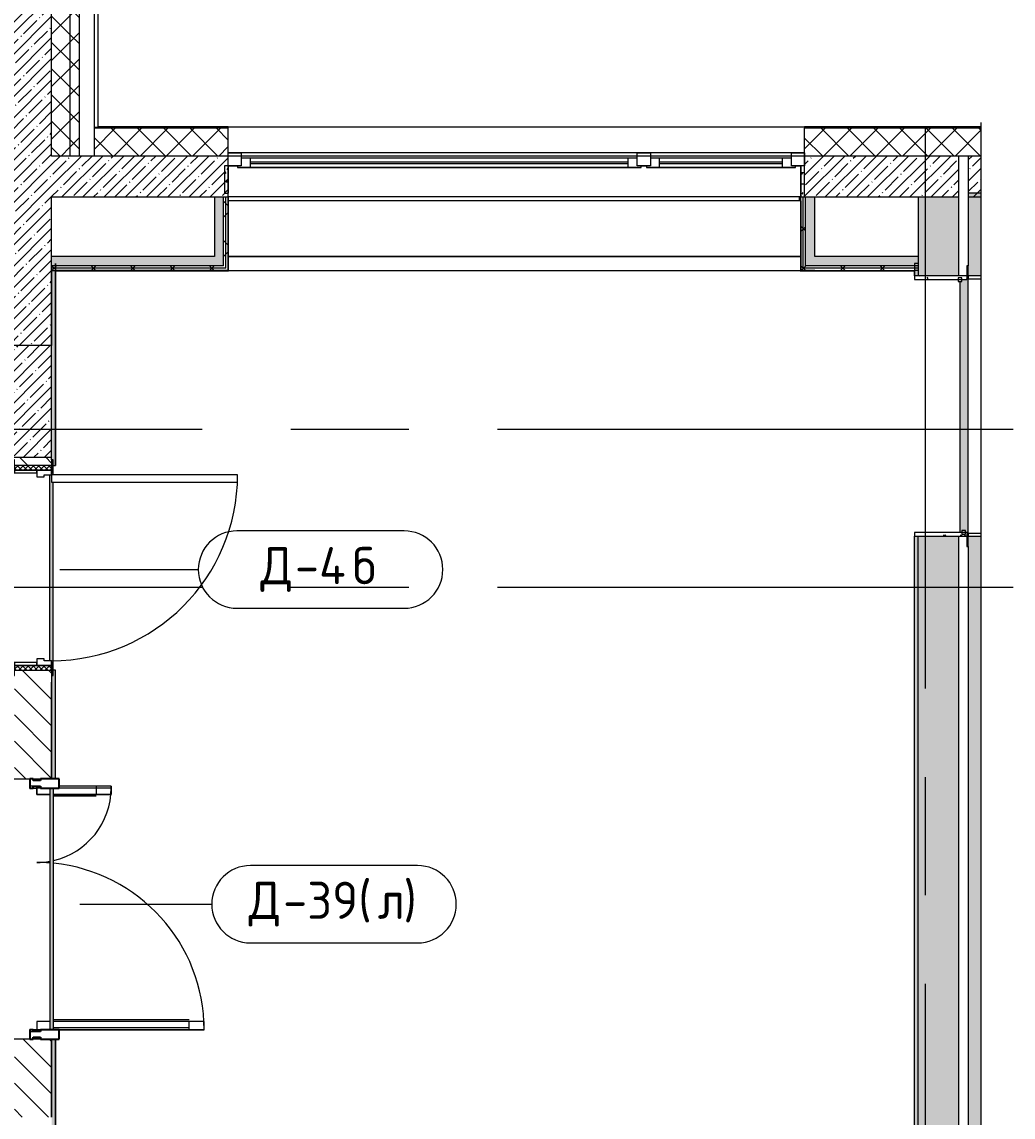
# Model space of a CAD drawing. Header units: millimetres. Extents: x -3456 to 185767, y -8553 to 29000.
# Drawn here: x 33450 to 38781, y 18450 to 24342 of the extents above; entities that cross this region are included whole.
import ezdxf

# ---------------------------------------------------------------- set-up
doc = ezdxf.new("R2010")
doc.units = ezdxf.units.MM
doc.linetypes.add('Осевая', pattern=[3175, 635, -476.25, 1587.5, -476.25])
for name, color, linetype, lineweight in [('A-DETL-GENF', 7, 'Continuous', 9), ('A-DOOR', 7, 'Continuous', 9), ('A-DOOR-FRAM-2', 7, 'Continuous', 9), ('A-DOOR-IDEN', 7, 'Continuous', 9), ('A-GLAZ', 7, 'Continuous', 9), ('A-GLAZ-1', 7, 'Continuous', 13), ('A-GLAZ-CWMG', 7, 'Continuous', 9), ('A-GLAZ-CWMG-1', 7, 'Continuous', 25), ('A-WALL', 7, 'Continuous', 9), ('I-WALL', 7, 'Continuous', 9), ('S-COLS', 7, 'Continuous', 9), ('Ограждение', 7, 'Continuous', 9), ('Оси', 7, 'Continuous', 9), ('Оси-2', 7, 'Осевая', 9), ('Поручни', 7, 'Continuous', 9)]:
    doc.layers.add(name, color=color, linetype=linetype, lineweight=lineweight)
for name, color, linetype, lineweight, true_color in [('A-DOOR-1', 1, 'Continuous', 9, 0xff0000), ('A-DOOR-2', 1, 'Continuous', 13, 0xff0000), ('A-DOOR-FRAM-1', 1, 'Continuous', 13, 0xff0000), ('A-WALL-1', 7, 'Continuous', 9, 0x3c3c3c), ('A-WALL-FNSH-1', 7, 'Continuous', 9, 0x3c3c3c)]:
    doc.layers.add(name, color=color, linetype=linetype, lineweight=lineweight, true_color=true_color)
doc.styles.add('GOST Common', font='GOST_Common.ttf', dxfattribs={"height": 200})
pattern_1 = [(45, (0, 0), (-57.02463, 57.02463), []), (45, (57.025, 0), (-57.02463, 57.02463), [100.806, -20.161, 3.353, -16.808])]
pattern_2 = [(45, (0, 0), (-70.71068, 70.71068), []), (135, (0, 0), (-70.71068, -70.71068), [])]
pattern_3 = [(135, (0, 0), (-70.71068, -70.71068), [])]
pattern_4 = [(0, (0, 0), (121.92, 30.48), [10.058, -81.382, 10.058, -81.382, -487.68]), (0, (0, 0), (121.92, 30.48), [-182.88, 10.058, -172.822, 10.058, -81.382, -213.36]), (0, (0, 0), (121.92, 30.48), [-457.2, 10.058, -50.902, 10.058, -142.342]), (120, (45.72, 15.24), (-87.356454, 90.345817), [10.058, -81.382, 10.058, -81.382, -487.68]), (120, (45.72, 15.24), (-87.356454, 90.345817), [-182.88, 10.058, -172.822, 10.058, -81.382, -213.36]), (120, (45.72, 15.24), (-87.356454, 90.345817), [-457.2, 10.058, -50.902, 10.058, -142.342]), (240, (60.96, 76.2), (-34.563546, -120.825817), [10.058, -81.382, 10.058, -81.382, -487.68]), (240, (60.96, 76.2), (-34.563546, -120.825817), [-182.88, 10.058, -172.822, 10.058, -81.382, -213.36]), (240, (60.96, 76.2), (-34.563546, -120.825817), [-457.2, 10.058, -50.902, 10.058, -142.342])]
pattern_5 = [(45, (0, 0), (-106.066, 106.066), []), (135, (0, 0), (-106.066, -106.066), [])]

# ---------------------------------------------------------------- blocks, each defined once
blk = doc.blocks.new('120_Окно_СКБ_2Ст - 120_Окно_СКБ_2Ст 3100х2500 _мал_створка слева_ 2-V37-План заполнения и маркировки дверных проемов 2 этажа в осях 1-12')
at = {"layer": 'A-GLAZ'}
for p, q in [((1550, -57), (-1550, -57)), ((-1430, -107), (600, -107)), ((600, -117), (-1430, -117)), ((770, -107), (1430, -107)), ((1430, -117), (770, -117)), ((-1549.8, -127), (-1500, -127)), ((670, -127), (700, -127)), ((1500, -127), (1530, -127))]:
    blk.add_line(p, q, dxfattribs=at)
at = {"layer": 'A-GLAZ-1'}
for p, q in [((-1550, -127), (-1550, -57)), ((-1550, -57), (-1480, -57)), ((-1480, -57), (-1480, -127)), ((650, -127), (650, -57)), ((650, -57), (720, -57)), ((720, -57), (720, -127)), ((1480, -127), (1480, -57)), ((1480, -57), (1550, -57)), ((1550, -57), (1550, -127)), ((650, -87), (-1480, -87)), ((-1480, -87), (-1480, -127)), ((-1430, -137), (-1430, -87)), ((600, -137), (600, -87)), ((650, -127), (650, -87)), ((1480, -87), (720, -87)), ((720, -87), (720, -127)), ((770, -137), (770, -87)), ((1430, -137), (1430, -87)), ((1480, -127), (1480, -87)), ((-1480, -127), (-1550, -127)), ((-1480, -127), (-1500, -127)), ((-1500, -127), (-1500, -137)), ((-1500, -137), (670, -137)), ((670, -137), (-1500, -137)), ((720, -127), (650, -127)), ((670, -127), (650, -127)), ((670, -137), (670, -127)), ((720, -127), (700, -127)), ((700, -127), (700, -137)), ((700, -137), (1500, -137)), ((1500, -137), (700, -137)), ((1550, -127), (1480, -127)), ((1500, -127), (1480, -127)), ((1500, -137), (1500, -127))]:
    blk.add_line(p, q, dxfattribs=at)
blk = doc.blocks.new('BSC_Колонна _Прямоугольная - 600х600-V40-План заполнения и маркировки дверных проемов 2 этажа в осях 1-12')
at = {"layer": 'S-COLS'}
h = blk.add_hatch(dxfattribs=at)
h.set_pattern_fill('FP_50', color=256, style=0, pattern_type=2)
h.set_pattern_definition([(45, (-33310, -22300), (-57.02463, 57.02463), []), (45, (-33252.975, -22300), (-57.02463, 57.02463), [100.806, -20.161, 3.353, -16.808])])
h.paths.add_polyline_path([(-300, -300), (300, -300), (300, 300), (-300, 300)])
for p, q in [((300, 300), (-300, 300)), ((-300, 300), (-300, -300)), ((300, -300), (300, 300)), ((-300, -300), (300, -300))]:
    blk.add_line(p, q, dxfattribs=at)
blk = doc.blocks.new('110_Дверь_СКБ_2Ст - Д-1 Лестничная клетка EIS60-V58-План заполнения и маркировки дверных проемов 2 этажа в осях 1-12')
at = {"layer": 'A-DOOR-FRAM-1'}
for p, q in [((-687.5, -42.3), (-687.5, -110)), ((-672.5, -110), (-672.5, -42.3)), ((697.5, -42.3), (697.5, -110)), ((712.5, -110), (712.5, -42.3)), ((-672.5, -110), (-742.5, -110)), ((-742.5, -110), (-742.5, -118)), ((-687.5, -110), (-672.5, -110)), ((-672.5, -118), (-672.5, -110)), ((697.5, -110), (712.5, -110)), ((767.5, -110), (697.5, -110)), ((697.5, -110), (697.5, -118)), ((767.5, -118), (767.5, -110)), ((-742.5, -118), (-672.5, -118)), ((697.5, -118), (767.5, -118))]:
    blk.add_line(p, q, dxfattribs=at)
blk = doc.blocks.new('110_Дверь_СКБ_1Ст_Внутренняя1 - Д-4б _огнестойкая EI 30_-32701367-План заполнения и маркировки дверных проемов 2 этажа в осях 1-12')
at = {"layer": 'A-DOOR'}
h = blk.add_hatch(dxfattribs=at)
h.set_pattern_fill('FP_15', color=256, style=0, pattern_type=2)
h.set_pattern_definition([(135, (1751.41, 164.685), (-14.14214, -14.14214), []), (225, (1751.41, 164.685), (14.14214, -14.14214), [])])
h.paths.add_polyline_path([(562.5, 100), (537.5, 100), (537.5, -100), (562.5, -100)])
at = {"layer": 'A-DOOR-FRAM-2'}
h = blk.add_hatch(dxfattribs=at)
h.set_pattern_fill('FP_16', color=256, style=0, pattern_type=2)
h.set_pattern_definition([(45, (-371.384, 164.685), (-14.1421, 14.1421), []), (135, (-371.384, 164.685), (-14.1421, -14.1421), [])])
h.paths.add_polyline_path([(-512.5, 100), (-537.5, 100), (-537.5, -100), (-512.5, -100)])
at = {"layer": 'A-DOOR-1'}
blk.add_arc((-487.5, 100), 1000, 360, 90, dxfattribs=at)
at = {"layer": 'A-DOOR-2'}
for p, q in [((-487.5, 1100), (-487.5, 100)), ((-447.5, 1100), (-487.5, 1100)), ((-447.5, 100), (-447.5, 1100)), ((-487.5, 100), (-447.5, 100))]:
    blk.add_line(p, q, dxfattribs=at)
at = {"layer": 'A-DOOR-FRAM-1'}
for p, q in [((-497.5, 108), (-567.5, 108)), ((-567.5, 108), (-567.5, 100)), ((-567.5, 100), (-497.5, 100)), ((-512.5, 100), (-537.5, 100)), ((-537.5, 100), (-537.5, -100)), ((-487.5, 100), (-512.5, 100)), ((-512.5, 100), (-512.5, 20)), ((-512.5, -100), (-512.5, 100)), ((-497.5, 100), (-512.5, 100)), ((-512.5, 100), (-512.5, 99)), ((-512.5, 99), (-497.5, 99)), ((-497.5, 100), (-497.5, 108)), ((-497.5, 99), (-497.5, 100)), ((-487.5, 60), (-487.5, 100)), ((-477.5, 60), (-487.5, 60)), ((-477.5, 20), (-477.5, 60)), ((512.5, 60), (502.5, 60)), ((502.5, 60), (502.5, 20)), ((512.5, 100), (512.5, 60)), ((537.5, 100), (512.5, 100)), ((592.5, 108), (522.5, 108)), ((522.5, 108), (522.5, 100)), ((537.5, 100), (522.5, 100)), ((522.5, 100), (522.5, 99)), ((522.5, 100), (592.5, 100)), ((522.5, 99), (537.5, 99)), ((537.5, 20), (537.5, 100)), ((562.5, 100), (537.5, 100)), ((537.5, 100), (537.5, -100)), ((537.5, 99), (537.5, 100)), ((562.5, -100), (562.5, 100)), ((592.5, 100), (592.5, 108)), ((-512.5, 20), (-477.5, 20)), ((-497.5, 20), (-512.5, 20)), ((-512.5, 20), (-512.5, -100)), ((-497.5, -100), (-497.5, 20)), ((502.5, 20), (537.5, 20)), ((537.5, 20), (522.5, 20)), ((522.5, 20), (522.5, -100)), ((537.5, -100), (537.5, 20)), ((-497.5, -100), (-567.5, -100)), ((-567.5, -100), (-567.5, -108)), ((-567.5, -108), (-497.5, -108)), ((-537.5, -100), (-512.5, -100)), ((-512.5, -100), (-497.5, -100)), ((-497.5, -108), (-497.5, -100)), ((522.5, -100), (537.5, -100)), ((592.5, -100), (522.5, -100)), ((522.5, -100), (522.5, -108)), ((522.5, -108), (592.5, -108)), ((537.5, -100), (562.5, -100)), ((592.5, -108), (592.5, -100))]:
    blk.add_line(p, q, dxfattribs=at)
blk = doc.blocks.new('Прямоугольный импост - Импост структурный с накладкой - 160мм Темный-32479175-План заполнения и маркировки дверных проемов 2 этажа в осях 1-12')
at = {"layer": 'A-GLAZ-CWMG-1'}
for p, q in [((-50, 40), (-50, 140)), ((-50, 140), (0, 140)), ((0, 140), (0, 40)), ((-40, 40), (-50, 40)), ((-50, -17), (-50, 0)), ((-50, 0), (-40, 0)), ((-40, 0), (-40, 40)), ((-10, 40), (-10, 0)), ((0, 40), (-10, 40)), ((-10, 0), (0, 0)), ((0, 0), (0, -17)), ((0, -17), (-50, -17))]:
    blk.add_line(p, q, dxfattribs=at)
blk = doc.blocks.new('Дверь_Витражная_остекление_ - Д-39_л_ Актовый-V75-План заполнения и маркировки дверных проемов 2 этажа в осях 1-12')
at = {"layer": 'A-DETL-GENF'}
for p, q in [((650, 920), (605, 920)), ((605, 920), (605, 110)), ((650, 920), (605, 920)), ((605, 920), (605, 110)), ((650, 920), (650, 140)), ((650, 140), (650, 920)), ((596, 840), (596, 110)), ((650, 840), (605, 840)), ((640, 840), (640, 110)), ((-660, 420), (-615, 420)), ((-660, 420), (-660, 140)), ((-615, 420), (-660, 420)), ((-660, 420), (-660, 140)), ((-615, 420), (-615, 110)), ((-615, 110), (-615, 420)), ((-660, 340), (-615, 340)), ((-650, 340), (-650, 140)), ((-606, 340), (-606, 110)), ((-615, 90), (-615, 20)), ((-615, 20), (-615, 90)), ((605, 90), (605, 20)), ((605, 90), (605, 20)), ((-615, 20), (-650, 20)), ((-650, 20), (-615, 20)), ((605, 20), (650, 20)), ((605, 20), (650, 20)), ((650, 40), (650, 20)), ((650, 20), (650, 40))]:
    blk.add_line(p, q, dxfattribs=at)
at = {"layer": 'A-DOOR-1'}
for p, q in [((650, 920), (650, 140)), ((-650, 420), (-650, 140)), ((-650, 40), (-650, 20)), ((650, 40), (650, 20))]:
    blk.add_line(p, q, dxfattribs=at)
for centre, radius, start, end in [((650, 20), 900, 90, 174.25213), ((-650, 20), 400, 13.0408, 90), ((-650, 20), 400, 360, 10.0887), ((650, 20), 900, 175.52971, 180)]:
    blk.add_arc(centre, radius, start, end, dxfattribs=at)
at = {"layer": 'A-DOOR-2'}
for p, q in [((-650, 20), (-660, 20)), ((-660, 20), (-660, -20)), ((-650, -20), (-650, 20)), ((660, 20), (650, 20)), ((650, 20), (650, -20)), ((660, -20), (660, 20)), ((-660, -20), (-650, -20)), ((650, -20), (660, -20))]:
    blk.add_line(p, q, dxfattribs=at)
blk = doc.blocks.new('Прямоугольный импост - Импост структурный с накладкой - 160мм Темный-32479277-План заполнения и маркировки дверных проемов 2 этажа в осях 1-12')
at = {"layer": 'A-GLAZ-CWMG-1'}
for p, q in [((0, 140), (-50, 140)), ((-50, 140), (-50, 40)), ((0, 40), (0, 140)), ((-50, 40), (-40, 40)), ((-40, 0), (-50, 0)), ((-50, 0), (-50, -17)), ((-40, 40), (-40, 0)), ((-10, 0), (-10, 40)), ((-10, 40), (0, 40)), ((0, 0), (-10, 0)), ((0, -17), (0, 0)), ((-50, -17), (0, -17))]:
    blk.add_line(p, q, dxfattribs=at)
blk = doc.blocks.new('Ограждение - Ограждение-32873706-План заполнения и маркировки дверных проемов 2 этажа в осях 1-12')
at = {"layer": 'Ограждение'}
blk.add_hatch(color=256, dxfattribs=at).paths.add_polyline_path([(33600, 18920), (33620, 18920), (33620, 20220), (33600, 20220), (33600, 19021.8)])
at = {"layer": 'Поручни'}
for p, q in [((33600, 20220), (33600, 18920)), ((33620, 18920), (33620, 20220))]:
    blk.add_line(p, q, dxfattribs=at)
blk = doc.blocks.new('Ограждение - Ограждение-32873752-План заполнения и маркировки дверных проемов 2 этажа в осях 1-12')
at = {"layer": 'Ограждение'}
h = blk.add_hatch(color=256, dxfattribs=at)
h.paths.add_polyline_path([(33610, 21905), (33619, 21905), (33618, 21915), (33610, 21915)])
h.paths.add_polyline_path([(33619, 20895), (33619, 21865), (33610, 21865), (33610, 21905), (33599, 21905), (33599, 20905), (33610, 20905), (33610, 20895), (33618, 20895)])
at = {"layer": 'Поручни'}
for p, q in [((33619, 21905), (33619, 21955)), ((33599, 21905), (33599, 20905)), ((33619, 20895), (33619, 21865))]:
    blk.add_line(p, q, dxfattribs=at)
blk = doc.blocks.new('Ограждение - Ограждение-32973673-План заполнения и маркировки дверных проемов 2 этажа в осях 1-12')
at = {"layer": 'Ограждение'}
blk.add_hatch(color=256, dxfattribs=at).paths.add_polyline_path([(38539.3, 21595), (38540, 21595), (38540, 22960), (38532, 22960), (38532, 22955), (38505, 22955), (38505, 22945), (38495, 22945), (38495, 21595), (38505, 21595), (38505, 21605), (38525, 21605), (38525, 21595)])
at = {"layer": 'Поручни'}
for p, q in [((38495, 22945), (38495, 21595)), ((38540, 21595), (38540, 22960))]:
    blk.add_line(p, q, dxfattribs=at)
blk = doc.blocks.new('Ограждение - Ограждение-32988496-План заполнения и маркировки дверных проемов 2 этажа в осях 1-12')
at = {"layer": 'Ограждение'}
blk.add_hatch(color=256, dxfattribs=at).paths.add_polyline_path([(38539.3, 21595), (38540, 21595), (38540, 22960), (38532, 22960), (38532, 22955), (38505, 22955), (38505, 22945), (38495, 22945), (38495, 21595), (38505, 21595), (38505, 21605), (38525, 21605), (38525, 21595)])
at = {"layer": 'Поручни'}
for p, q in [((38495, 22945), (38495, 21595)), ((38540, 21595), (38540, 22960))]:
    blk.add_line(p, q, dxfattribs=at)
blk = doc.blocks.new('Зашивка приборов отопления22 - Зашивка приборов отопления-33321747-План заполнения и маркировки дверных проемов 2 этажа в осях 1-12')
at = {"layer": 'A-WALL'}
for p, q in [((37267.8, 26888.4), (34187.8, 26888.4)), ((34187.8, 26567.4), (37267.8, 26567.4)), ((37267.8, 26567.4), (34187.8, 26567.4)), ((34187.8, 26492.4), (37267.8, 26492.4))]:
    blk.add_line(p, q, dxfattribs=at)
blk = doc.blocks.new('DET_L_Линия разрыва - М100-30654710-План заполнения и маркировки дверных проемов 2 этажа в осях 1-12')
at = {"layer": 'A-DETL-GENF'}
blk.add_line((24079.7, 0), (12339.9, 0), dxfattribs=at)
blk = doc.blocks.new('М_двери - Типоразмер_рамка-25223575-План заполнения и маркировки дверных проемов 2 этажа в осях 1-12')
at = {"layer": 'A-DOOR-IDEN'}
for p, q in [((4.496, 2.08), (-4.496, 2.08)), ((-4.496, -2.08), (4.496, -2.08))]:
    blk.add_line(p, q, dxfattribs=at)
for centre, start, end in [((-4.496, 0), 90, 270), ((4.496, 0), 270, 90)]:
    blk.add_arc(centre, 2.08, start, end, dxfattribs=at)

msp = doc.modelspace()

# ---------------------------------------------------------------- hatches: boundary and pattern name
at = {"layer": 'A-WALL'}
h = msp.add_hatch(dxfattribs=at)
h.set_pattern_fill('FP_14', color=256, style=0, pattern_type=2)
h.set_pattern_definition(pattern_2)
h.paths.add_polyline_path([(33760, 23620), (33760, 25600), (33710, 25600), (33710, 23620)])
h.paths.add_polyline_path([(33760, 26500), (33760, 27250), (33710, 27250), (33710, 26500)])
h = msp.add_hatch(dxfattribs=at)
h.set_pattern_fill('FP_14', color=256, style=0, pattern_type=2)
h.set_pattern_definition(pattern_2)
h.paths.add_polyline_path([(33710, 23620), (33710, 25600), (33610, 25600), (33610, 23620), (33643.7, 23620)])
h.paths.add_polyline_path([(33710, 26500), (33710, 27200), (33610, 27200), (33610, 26500), (33643.7, 26500)])
h = msp.add_hatch(dxfattribs=at)
h.set_pattern_fill('FP_14', color=256, style=0, pattern_type=2)
h.set_pattern_definition(pattern_2)
h.paths.add_polyline_path([(38540, 23620), (38607.7, 23620), (38607.7, 23770), (37660, 23770), (37660, 23620)])
h.paths.add_polyline_path([(33860, 23620), (34560, 23620), (34560, 23770), (33840, 23770), (33840, 23620)])
at = {"layer": 'I-WALL'}
h = msp.add_hatch(dxfattribs=at)
h.set_pattern_fill('FP_17', color=256, style=0, pattern_type=2)
h.set_pattern_definition(pattern_1)
h.paths.add_polyline_path([(33390, 22600), (33610, 22600), (33610, 25600), (33390, 25600), (33390, 22620)])
h = msp.add_hatch(dxfattribs=at)
h.set_pattern_fill('FP_17', color=256, style=0, pattern_type=2)
h.set_pattern_definition(pattern_1)
h.paths.add_polyline_path([(37660, 23400), (38490, 23400), (38490, 23620), (37660, 23620)])
h.paths.add_polyline_path([(33643.7, 23400), (34560, 23400), (34560, 23620), (33610, 23620), (33610, 23400)])
h = msp.add_hatch(dxfattribs=at)
h.set_pattern_fill('FP_89', color=256, style=0, pattern_type=2)
h.set_pattern_definition(pattern_4)
h.paths.add_polyline_path([(34560.2, 23420), (34560.2, 23568), (34540.2, 23568), (34540.2, 23420)])
h = msp.add_hatch(dxfattribs=at)
h.set_pattern_fill('FP_89', color=256, style=0, pattern_type=2)
h.set_pattern_definition(pattern_4)
h.paths.add_polyline_path([(37660, 23400), (37660, 23400), (37660, 23568), (37640, 23568), (37640, 23400)])
h = msp.add_hatch(dxfattribs=at)
h.set_pattern_fill('FP_17', color=256, style=0, pattern_type=2)
h.set_pattern_definition(pattern_1)
h.paths.add_polyline_path([(38540, 23400), (38607.7, 23400), (38607.7, 23620), (38540, 23620)])
for points in [[(34485, 23079), (34535, 23079), (34535, 23400), (34485, 23400), (34485, 23207.4)], [(37715, 23029), (37715, 23399), (37665, 23399), (37665, 23029)], [(34535, 23029), (34535, 23079), (33610, 23079), (33610, 23029), (33643.7, 23029)], [(38270, 23029), (38270, 23079), (37715, 23079), (37715, 23029)]]:
    msp.add_hatch(color=256, dxfattribs=at).paths.add_polyline_path(points)
h = msp.add_hatch(dxfattribs=at)
h.set_pattern_fill('FP_90', color=256, style=0, pattern_type=2)
h.set_pattern_definition(pattern_5)
h.paths.add_polyline_path([(34535, 23029), (34547.5, 23029), (34547.5, 23400), (34535, 23400), (34535, 23079)])
h = msp.add_hatch(dxfattribs=at)
h.set_pattern_fill('FP_90', color=256, style=0, pattern_type=2)
h.set_pattern_definition(pattern_5)
h.paths.add_polyline_path([(34560, 23016.5), (34560, 23400), (34547.5, 23400), (34547.5, 23016.5)])
h = msp.add_hatch(dxfattribs=at)
h.set_pattern_fill('FP_90', color=256, style=0, pattern_type=2)
h.set_pattern_definition(pattern_5)
h.paths.add_polyline_path([(37652.5, 23004), (37652.5, 23399), (37640, 23399), (37640, 23004)])
h = msp.add_hatch(dxfattribs=at)
h.set_pattern_fill('FP_90', color=256, style=0, pattern_type=2)
h.set_pattern_definition(pattern_5)
h.paths.add_polyline_path([(37665, 23016.5), (37665, 23399), (37652.5, 23399), (37652.5, 23016.5), (37660, 23016.5)])
h = msp.add_hatch(dxfattribs=at)
h.set_pattern_fill('FP_17', color=256, style=0, pattern_type=2)
h.set_pattern_definition(pattern_1)
h.paths.add_polyline_path([(38307.7, 11200), (38490, 11200), (38490, 11518.7), (38307.7, 11609.9), (38490, 11701), (38490, 12125), (38270, 12125), (38270, 11200)])
h.paths.add_polyline_path([(38490, 13525), (38490, 21575), (38270, 21575), (38270, 13525)])
h.paths.add_polyline_path([(38329.4, 22975), (38490, 22975), (38490, 23400), (38270, 23400), (38270, 22975)])
h = msp.add_hatch(dxfattribs=at)
h.set_pattern_fill('FP_17', color=256, style=0, pattern_type=2)
h.set_pattern_definition(pattern_1)
h.paths.add_polyline_path([(38540, 10450), (38607.7, 10450), (38607.7, 11459.9), (38540, 11493.7), (38540, 10650.5)])
h.paths.add_polyline_path([(38540, 11726), (38760, 11836), (38760, 11983.7), (38607.7, 12059.9), (38607.7, 12125), (38540, 12125), (38540, 11909.9)])
h.paths.add_polyline_path([(38540, 13525), (38607.7, 13525), (38607.7, 21575), (38540, 21575), (38540, 13580)])
h.paths.add_polyline_path([(38607.7, 22975), (38607.7, 23420.3), (38540, 23420.3), (38540, 22975)])
h = msp.add_hatch(dxfattribs=at)
h.set_pattern_fill('FP_89', color=256, style=0, pattern_type=2)
h.set_pattern_definition(pattern_4)
h.paths.add_polyline_path([(38270, 11200), (38270, 12125), (38250, 12125), (38250, 11200)])
h.paths.add_polyline_path([(38250, 13525), (38270, 13525), (38270, 21575), (38250, 21575), (38250, 16929)])
h.paths.add_polyline_path([(38270, 22975), (38270, 23041.5), (38250, 23041.5), (38250, 22975)])
h = msp.add_hatch(dxfattribs=at)
h.set_pattern_fill('FP_90', color=256, style=0, pattern_type=2)
h.set_pattern_definition(pattern_5)
h.paths.add_polyline_path([(34547.5, 23016.5), (34547.5, 23029), (33610, 23029), (33610, 23016.5), (33643.7, 23016.5)])
h = msp.add_hatch(dxfattribs=at)
h.set_pattern_fill('FP_90', color=256, style=0, pattern_type=2)
h.set_pattern_definition(pattern_5)
h.paths.add_polyline_path([(33630, 23004), (34560, 23004), (34560, 23016.5), (33610, 23016.5), (33610, 23004)])
h = msp.add_hatch(dxfattribs=at)
h.set_pattern_fill('FP_89', color=256, style=0, pattern_type=2)
h.set_pattern_definition(pattern_4)
h.paths.add_polyline_path([(33630, 17850), (33630, 18870), (33610, 18870), (33610, 17850)])
h.paths.add_polyline_path([(33610, 20270), (33630, 20270), (33630, 20855), (33618, 20855), (33618, 20825), (33610, 20825), (33610, 20591.4)])
h.paths.add_polyline_path([(33630, 21955), (33630, 23004), (33610, 23004), (33610, 21985), (33618, 21985), (33618, 21955)])
h = msp.add_hatch(dxfattribs=at)
h.set_pattern_fill('FP_90', color=256, style=0, pattern_type=2)
h.set_pattern_definition(pattern_5)
h.paths.add_polyline_path([(37665, 23004), (38270, 23004), (38270, 23016.5), (37652.5, 23016.5), (37652.5, 23004), (37660, 23004)])
h = msp.add_hatch(dxfattribs=at)
h.set_pattern_fill('FP_90', color=256, style=0, pattern_type=2)
h.set_pattern_definition(pattern_5)
h.paths.add_polyline_path([(38270, 23016.5), (38270, 23029), (37665, 23029), (37665, 23016.5), (37715, 23016.5)])
h = msp.add_hatch(dxfattribs=at)
h.set_pattern_fill('FP_89', color=256, style=0, pattern_type=2)
h.set_pattern_definition(pattern_4)
h.paths.add_polyline_path([(38329.4, 22955), (38532, 22955), (38532, 22975), (38250, 22975), (38250, 22955)])
h = msp.add_hatch(dxfattribs=at)
h.set_pattern_fill('FP_13', color=256, style=0, pattern_type=2)
h.set_pattern_definition(pattern_3)
h.paths.add_polyline_path([(33610, 20790), (33610, 20855), (33410, 20855), (33410, 20790)])
h.paths.add_polyline_path([(33610, 21955), (33610, 22000), (33410, 22000), (33410, 21955)])
h = msp.add_hatch(dxfattribs=at)
h.set_pattern_fill('FP_89', color=256, style=0, pattern_type=2)
h.set_pattern_definition(pattern_4)
h.paths.add_polyline_path([(38270, 21575), (38532, 21575), (38532, 21590), (38540, 21590), (38540, 21595), (38250, 21595), (38250, 21575)])
h = msp.add_hatch(dxfattribs=at)
h.set_pattern_fill('FP_13', color=256, style=0, pattern_type=2)
h.set_pattern_definition(pattern_3)
h.paths.add_polyline_path([(33410, 18450), (33610, 18450), (33610, 18870), (33410, 18870), (33410, 18470)])
h.paths.add_polyline_path([(33410, 20270), (33610, 20270), (33610, 20790), (33410, 20790), (33410, 20590)])

# ---------------------------------------------------------------- linework, layer by layer
at = {"layer": 'A-DOOR-IDEN'}
for p, q in [((33653.9, 21395.4), (34398.7, 21395.4)), ((33761.6, 19595), (34471, 19595))]:
    msp.add_line(p, q, dxfattribs=at)
at = {"layer": 'A-WALL'}
for p, q in [((33610, 23620), (33610, 25600)), ((33710, 23620), (33710, 25600)), ((33760, 23620), (33760, 25600)), ((33840, 23620), (33840, 25600)), ((34560, 23773), (33840, 23773)), ((34560, 23770), (33840, 23770)), ((33860, 23778), (33860, 23773)), ((34560, 23778), (37660, 23778)), ((38607.7, 23773), (37660, 23773)), ((38607.7, 23770), (37660, 23770)), ((38607.7, 23620), (33610, 23620)), ((34535, 23029), (34535, 23400)), ((34547.5, 23016.5), (34547.5, 23400)), ((37640, 23004), (37640, 23399)), ((37652.5, 23016.5), (37652.5, 23399)), ((37665, 23029), (37665, 23399)), ((38270, 23041.5), (38270, 22975)), ((33610, 22600), (33610, 23029)), ((34535, 23029), (33610, 23029)), ((34547.5, 23016.5), (33610, 23016.5)), ((33610, 23004), (33610, 22600)), ((38270, 23016.5), (37652.5, 23016.5)), ((38270, 23029), (37665, 23029)), ((37715, 23004), (38249, 23004)), ((38270, 23004), (38249, 23004)), ((38270, 13505), (38270, 21575)), ((33610, 20825), (33610, 20270)), ((33610, 20270), (33610, 20790)), ((33610, 18870), (33610, 18450)), ((33610, 18450), (33610, 18870))]:
    msp.add_line(p, q, dxfattribs=at)
at = {"layer": 'A-WALL-1'}
for p, q in [((34560, 23400), (34560, 23770)), ((37660, 23400), (37660, 23770)), ((34560.2, 23568), (34540.2, 23568)), ((34540.2, 23568), (34540.2, 23420)), ((34560.2, 23420), (34560.2, 23568)), ((37660, 23568), (37640, 23568)), ((38490, 22975), (38490, 23620)), ((38540, 23620), (38540, 23030)), ((33610, 23029), (33610, 23400)), ((33610, 23400), (34560, 23400)), ((34485, 23400), (34485, 23079)), ((34540.2, 23420), (34560.2, 23420)), ((34560, 23004), (34560, 23400)), ((37640, 23400), (38490, 23400)), ((37715, 23399), (37640, 23399)), ((37715, 23079), (37715, 23399)), ((38270, 23400), (38270, 23041.5)), ((38607.7, 23420.3), (38540, 23420.3)), ((38540, 23400), (38607.7, 23400)), ((34485, 23079), (33610, 23079)), ((38270, 23079), (37715, 23079)), ((38250, 23041.5), (38250, 22955)), ((38270, 23041.5), (38250, 23041.5)), ((33610, 23004), (33631, 23004)), ((38532, 22975), (38250, 22975)), ((38250, 22955), (38532, 22955)), ((38485, 22965), (38485, 22945)), ((38505, 22965), (38485, 22965)), ((38485, 22945), (38505, 22945)), ((38505, 22945), (38505, 22965)), ((38532, 22955), (38532, 22960)), ((33610, 21985), (33610, 22000)), ((33618, 21955), (33630, 21955)), ((38250, 21595), (38250, 21575)), ((38540, 21595), (38250, 21595)), ((38250, 21575), (38532, 21575)), ((38490, 13525), (38490, 21575)), ((38525, 21605), (38505, 21605)), ((38505, 21605), (38505, 21585)), ((38505, 21585), (38525, 21585)), ((38525, 21585), (38525, 21605)), ((38540, 21590), (38540, 21595)), ((38540, 21520), (38540, 13580)), ((33630, 20855), (33618, 20855)), ((33630, 20270), (33630, 20855)), ((33260, 20270), (33630, 20270)), ((33630, 18870), (33260, 18870))]:
    msp.add_line(p, q, dxfattribs=at)
at = {"layer": 'A-WALL-FNSH-1'}
for p, q in [((33860, 23778), (33860, 25600)), ((34560, 23778), (33860, 23778)), ((34560, 23770), (34560, 23778)), ((38607.7, 23778), (37660, 23778)), ((37660, 23778), (37660, 23770)), ((34561.2, 23568), (34560.2, 23568)), ((34561.2, 23420), (34561.2, 23568)), ((37640, 23568), (37639, 23568)), ((37639, 23568), (37639, 23400)), ((37640, 23400), (37640, 23568)), ((34561, 23400), (34560, 23400)), ((34560.2, 23420), (34561.2, 23420)), ((34561, 23003), (34561, 23400)), ((37639, 23400), (37640, 23400)), ((37639, 23379), (37639, 22999.5)), ((37640, 23379), (37639, 23379)), ((33630, 23041.5), (33630, 21955)), ((33631, 23041.5), (33630, 23041.5)), ((33631, 23004), (33631, 23041.5)), ((34560, 23004), (33631, 23004)), ((33631, 21955), (33631, 23003)), ((33631, 23003), (34561, 23003)), ((37639, 22999.5), (37640, 22999.5)), ((37715, 23004), (37640, 23004)), ((37640, 22999.5), (37640, 23003)), ((37640, 23003), (38249, 23003)), ((38249, 23003), (38249, 22975)), ((38249, 22975), (38250, 22975)), ((33630, 21955), (33631, 21955)), ((38250, 21575), (38249, 21575)), ((38249, 21575), (38249, 13525)), ((38250, 13525), (38250, 21575)), ((33631, 20855), (33630, 20855)), ((33631, 20270), (33631, 20855)), ((33630, 20270), (33631, 20270)), ((33630, 18870), (33630, 17871)), ((33631, 18870), (33630, 18870)), ((33631, 17871), (33631, 18870))]:
    msp.add_line(p, q, dxfattribs=at)
at = {"layer": 'I-WALL'}
for p, q in [((37639, 23400), (37630, 23400)), ((37630, 23400), (37630, 23380)), ((34561, 23380), (34560, 23380)), ((37639, 23379), (34561, 23379)), ((37630, 23380), (37640, 23380)), ((34561, 23004), (37640, 23004)), ((37640, 23003), (34561, 23003)), ((37651, 23004), (37651, 23003))]:
    msp.add_line(p, q, dxfattribs=at)
at = {"layer": 'Оси'}
for p, q in [((38310, 21277.7), (38310, 23777.7)), ((36281, 22150), (38781, 22150)), ((36281, 21300), (38781, 21300))]:
    msp.add_line(p, q, dxfattribs=at)
at = {"layer": 'Оси-2'}
for p, q in [((-28.5, 22150), (36281, 22150)), ((-28.5, 21300), (36281, 21300)), ((38310, 593.7), (38310, 21277.7))]:
    msp.add_line(p, q, dxfattribs=at)

# ---------------------------------------------------------------- block references
at = {"layer": 'A-DETL-GENF', "rotation": 90.00000000000031}
msp.add_blockref('DET_L_Линия разрыва - М100-30654710-План заполнения и маркировки дверных проемов 2 этажа в осях 1-12', (38607.7, -280), dxfattribs=at)
at = {"layer": 'A-DOOR-1'}
for name, p, rotation in [('110_Дверь_СКБ_2Ст - Д-1 Лестничная клетка EIS60-V58-План заполнения и маркировки дверных проемов 2 этажа в осях 1-12', (38650, 22287.5), 269.9999999999999), ('110_Дверь_СКБ_1Ст_Внутренняя1 - Д-4б _огнестойкая EI 30_-32701367-План заполнения и маркировки дверных проемов 2 этажа в осях 1-12', (33510, 21417.5), 270), ('Дверь_Витражная_остекление_ - Д-39_л_ Актовый-V75-План заполнения и маркировки дверных проемов 2 этажа в осях 1-12', (33510, 19570), 269.9999999999996)]:
    msp.add_blockref(name, p, dxfattribs=dict(at, rotation=rotation))
at = {"layer": 'A-DOOR-IDEN', "xscale": 99.99999999999993, "yscale": 99.99999999999993, "zscale": 99.99999999999993}
for p in [(35056.3, 21395.4), (35128.6, 19595)]:
    msp.add_blockref('М_двери - Типоразмер_рамка-25223575-План заполнения и маркировки дверных проемов 2 этажа в осях 1-12', p, dxfattribs=at)
at = {"layer": 'A-GLAZ'}
msp.add_blockref('120_Окно_СКБ_2Ст - 120_Окно_СКБ_2Ст 3100х2500 _мал_створка слева_ 2-V37-План заполнения и маркировки дверных проемов 2 этажа в осях 1-12', (36110, 23695), dxfattribs=at)
at = {"layer": 'A-GLAZ-CWMG', "extrusion": (0, 0, -1), "rotation": 90.00000000000041}
msp.add_blockref('Прямоугольный импост - Импост структурный с накладкой - 160мм Темный-32479175-План заполнения и маркировки дверных проемов 2 этажа в осях 1-12', (-33510, 20270), dxfattribs=at)
at = {"layer": 'A-GLAZ-CWMG', "rotation": 269.9999999999996}
msp.add_blockref('Прямоугольный импост - Импост структурный с накладкой - 160мм Темный-32479277-План заполнения и маркировки дверных проемов 2 этажа в осях 1-12', (33510, 18870), dxfattribs=at)
at = {"layer": 'A-WALL'}
msp.add_blockref('Зашивка приборов отопления22 - Зашивка приборов отопления-33321747-План заполнения и маркировки дверных проемов 2 этажа в осях 1-12', (372.2, -3488.4), dxfattribs=at)
at = {"layer": 'S-COLS'}
msp.add_blockref('BSC_Колонна _Прямоугольная - 600х600-V40-План заполнения и маркировки дверных проемов 2 этажа в осях 1-12', (33310, 22300), dxfattribs=at)
at = {"layer": 'Поручни'}
for name in ['Ограждение - Ограждение-32973673-План заполнения и маркировки дверных проемов 2 этажа в осях 1-12', 'Ограждение - Ограждение-32988496-План заполнения и маркировки дверных проемов 2 этажа в осях 1-12', 'Ограждение - Ограждение-32873752-План заполнения и маркировки дверных проемов 2 этажа в осях 1-12', 'Ограждение - Ограждение-32873706-План заполнения и маркировки дверных проемов 2 этажа в осях 1-12']:
    msp.add_blockref(name, (0, 0), dxfattribs=at)

# ---------------------------------------------------------------- texts
at = {"layer": 'A-DOOR-IDEN', "char_height": 200, "attachment_point": 1, "style": 'GOST Common'}
for s, insert, width in [('\\fGOST Common|b0|i0|c204|p34|;Д', (34733.1, 21516.6), 224.472), ('-4', (34918.3, 21516.6), 376.793), ('\\fGOST Common|b0|i0|c204|p34|;б', (35229.1, 21516.6), 176.371), ('-39(', (34854.6, 19716.3), 617.299), ('\\fGOST Common|b0|i0|c204|p34|;)', (35502.8, 19716.3), 96.202), ('\\fGOST Common|b0|i0|c204|p34|;Д', (34669.4, 19716.3), 224.472), ('\\fGOST Common|b0|i0|c204|p34|;л', (35363.9, 19716.3), 168.354)]:
    msp.add_mtext(s, dxfattribs=dict(at, insert=insert, width=width))

doc.saveas('drawing.dxf')
